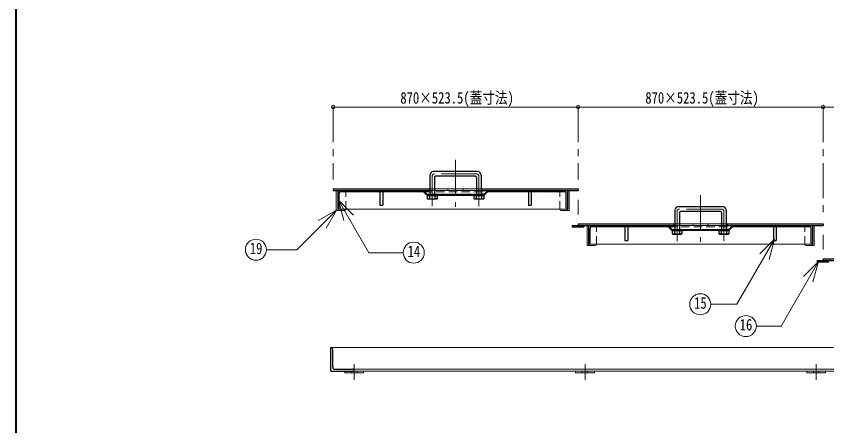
# Model space of a CAD drawing. Units: millimetres at full size, sheet at 1:15; details may follow other scales. Extents: x -3171 to 2904, y -2098 to 2117.
# Drawn here: x -3171 to -1439, y -358 to 519 of the extents above; entities that cross this region are included whole.
import ezdxf
from ezdxf.enums import TextEntityAlignment as Align

# ---------------------------------------------------------------- set-up
doc = ezdxf.new("R2010")
doc.units = ezdxf.units.MM
doc.header["$LTSCALE"] = 15
doc.header["$PDMODE"] = 32
doc.header["$PDSIZE"] = 7.5
doc.linetypes.add('CHAIN1', pattern=[8, 5, -1, 1, -1])
doc.linetypes.add('DASHED1', pattern=[1.8, 1.2, -0.6])
doc.layers.add('0-0_ﾚｲﾔ1', color=4, linetype='Continuous', lineweight=9)
doc.styles.add('ＭＳ ゴシック', font='')
doc.styles.get('ＭＳ ゴシック').set_extended_font_data('MS Gothic')

msp = doc.modelspace()

# ---------------------------------------------------------------- linework, layer by layer
at = {"layer": '0-0_ﾚｲﾔ1', "color": 1, "lineweight": 40}
msp.add_line((-3170.88, -2097.95), (-3170.88, 2117.05), dxfattribs=at)
at = {"layer": '0-0_ﾚｲﾔ1', "linetype": 'CHAIN1'}
for p, q in [((-2493.63, 324.25), (-2493.63, 169.25)), ((-1970.13, 324.25), (-1970.13, 169.25)), ((-1446.63, 324.25), (-1446.63, 94.25)), ((-2232.13, 211.05), (-2232.13, 111.05)), ((-2282.13, 176.05), (-2282.13, 112.55)), ((-2187.13, 181.05), (-2277.13, 181.05)), ((-2182.13, 176.05), (-2182.13, 112.55)), ((-1970.13, 126.05), (-1970.13, 94.25)), ((-1708.63, 136.05), (-1708.63, 36.05)), ((-1663.63, 106.05), (-1753.63, 106.05)), ((-1758.63, 101.05), (-1758.63, 37.55)), ((-1658.63, 101.05), (-1658.63, 37.55)), ((-1446.63, 51.05), (-1446.63, 19.25)), ((-2448.38, -259.45), (-2448.38, -225.45)), ((-1955.38, -259.45), (-1955.38, -225.45)), ((-1461.38, -259.45), (-1461.38, -225.45))]:
    msp.add_line(p, q, dxfattribs=at)
at = {"layer": '0-0_ﾚｲﾔ1'}
for p, q in [((-2493.63, 324.25), (-1970.13, 324.25)), ((-1970.13, 324.25), (-1446.63, 324.25)), ((-1446.63, 324.25), (-923.13, 324.25)), ((-2215.55, 149.25), (-2248.72, 149.25)), ((-2248.72, 146.05), (-2215.55, 146.05)), ((-2466.83, 105.75), (-2466.83, 106.05)), ((-2009.43, 105.75), (-2009.43, 106.05)), ((-2469.33, 103.25), (-2483.63, 103.25)), ((-2006.93, 103.25), (-1992.63, 103.25)), ((-1692.05, 74.25), (-1725.22, 74.25)), ((-1692.05, 71.05), (-1725.22, 71.05)), ((-1933.33, 28.25), (-1947.63, 28.25)), ((-1930.83, 30.75), (-1930.83, 31.05)), ((-1485.93, 30.75), (-1485.93, 31.05)), ((-1483.43, 28.25), (-1469.13, 28.25)), ((-2468.38, -244.45), (-2468.38, -240.45)), ((-2428.38, -244.45), (-2428.38, -240.45)), ((-1975.38, -244.45), (-1975.38, -240.45)), ((-1935.38, -244.45), (-1935.38, -240.45)), ((-1481.38, -244.45), (-1481.38, -240.45)), ((-1441.38, -244.45), (-1441.38, -240.45)), ((-2468.38, -244.45), (-2428.38, -244.45)), ((-1975.38, -244.45), (-1935.38, -244.45)), ((-1481.38, -244.45), (-1441.38, -244.45))]:
    msp.add_line(p, q, dxfattribs=at)
at = {"layer": '0-0_ﾚｲﾔ1', "color": 5, "lineweight": 25}
for p, q in [((-2287.13, 178.55), (-2287.13, 135.55)), ((-2184.63, 186.05), (-2279.63, 186.05)), ((-2277.13, 173.55), (-2277.13, 135.55)), ((-2189.63, 176.05), (-2274.63, 176.05)), ((-2187.13, 173.55), (-2187.13, 135.55)), ((-2177.13, 178.55), (-2177.13, 135.55)), ((-2493.63, 149.25), (-2493.63, 146.05)), ((-2493.63, 149.25), (-2289.13, 149.25)), ((-2493.63, 146.05), (-2289.13, 146.05)), ((-2483.63, 146.05), (-2483.63, 106.05)), ((-2480.63, 109.05), (-2480.63, 140.05)), ((-2446.63, 143.05), (-2477.63, 143.05)), ((-2387.63, 146.05), (-2387.63, 114.05)), ((-2294.51, 136.92), (-2303.63, 146.05)), ((-2293.89, 138.42), (-2301.51, 146.05)), ((-2289.13, 149.25), (-2289.13, 146.05)), ((-2175.13, 149.25), (-1970.13, 149.25)), ((-2175.13, 149.25), (-2175.13, 146.05)), ((-2175.13, 146.05), (-1970.13, 146.05)), ((-2170.38, 138.42), (-2162.75, 146.05)), ((-2169.75, 136.92), (-2160.63, 146.05)), ((-2070.13, 146.05), (-2070.13, 114.05)), ((-1998.63, 143.05), (-2029.63, 143.05)), ((-1995.63, 109.05), (-1995.63, 140.05)), ((-1992.63, 146.05), (-1992.63, 106.05)), ((-1970.13, 149.25), (-1970.13, 146.05)), ((-2292.63, 135.05), (-2291.13, 135.55)), ((-2292.63, 135.05), (-2271.63, 135.05)), ((-2292.63, 135.05), (-2292.63, 128.05)), ((-2292.63, 128.05), (-2271.63, 128.05)), ((-2292.63, 128.05), (-2291.13, 127.55)), ((-2292.39, 136.05), (-2288.13, 136.05)), ((-2291.77, 137.55), (-2288.13, 137.55)), ((-2291.13, 135.55), (-2273.13, 135.55)), ((-2291.13, 127.55), (-2287.63, 128.05)), ((-2291.13, 127.55), (-2273.13, 127.55)), ((-2288.13, 137.55), (-2288.13, 136.05)), ((-2287.63, 135.05), (-2287.63, 128.05)), ((-2287.63, 128.05), (-2282.13, 127.55)), ((-2282.13, 127.55), (-2276.63, 128.05)), ((-2276.63, 135.05), (-2276.63, 128.05)), ((-2276.63, 128.05), (-2273.13, 127.55)), ((-2276.13, 137.55), (-2276.13, 136.05)), ((-2276.13, 137.55), (-2188.13, 137.55)), ((-2276.13, 136.05), (-2188.13, 136.05)), ((-2192.63, 135.05), (-2191.13, 135.55)), ((-2192.63, 135.05), (-2171.63, 135.05)), ((-2192.63, 128.05), (-2171.63, 128.05)), ((-2191.13, 135.55), (-2173.13, 135.55)), ((-2191.13, 127.55), (-2173.13, 127.55)), ((-2188.13, 137.55), (-2188.13, 136.05)), ((-2187.63, 135.05), (-2187.63, 128.05)), ((-2182.13, 135.55), (-2176.63, 135.05)), ((-2176.63, 135.05), (-2173.13, 135.55)), ((-2176.13, 137.55), (-2176.13, 136.05)), ((-2172.5, 137.55), (-2176.13, 137.55)), ((-2176.13, 136.05), (-2171.88, 136.05)), ((-2171.63, 128.05), (-2173.13, 127.55)), ((-1661.13, 111.05), (-1756.13, 111.05)), ((-1763.63, 103.55), (-1763.63, 60.55)), ((-1753.63, 98.55), (-1753.63, 60.55)), ((-1666.13, 101.05), (-1751.13, 101.05)), ((-1663.63, 98.55), (-1663.63, 60.55)), ((-1653.63, 103.55), (-1653.63, 60.55)), ((-1982.63, 71.05), (-1982.63, 67.85)), ((-1982.63, 71.05), (-1765.63, 71.05)), ((-1970.13, 74.25), (-1765.63, 74.25)), ((-1970.13, 74.25), (-1970.13, 71.05)), ((-1957.63, 71.05), (-1957.63, 67.85)), ((-1947.63, 71.05), (-1947.63, 31.05)), ((-1864.13, 71.05), (-1864.13, 39.05)), ((-1771.01, 61.92), (-1780.13, 71.05)), ((-1770.39, 63.42), (-1778.01, 71.05)), ((-1765.63, 74.25), (-1765.63, 71.05)), ((-1651.63, 74.25), (-1446.63, 74.25)), ((-1651.63, 74.25), (-1651.63, 71.05)), ((-1651.63, 71.05), (-1446.63, 71.05)), ((-1646.88, 63.42), (-1639.25, 71.05)), ((-1646.25, 61.92), (-1637.13, 71.05)), ((-1546.63, 71.05), (-1546.63, 39.05)), ((-1469.13, 71.05), (-1469.13, 31.05)), ((-1446.63, 74.25), (-1446.63, 71.05)), ((-1982.63, 67.85), (-1957.63, 67.85)), ((-1944.63, 34.05), (-1944.63, 65.05)), ((-1910.63, 68.05), (-1941.63, 68.05)), ((-1769.13, 60.05), (-1767.63, 60.55)), ((-1769.13, 60.05), (-1748.13, 60.05)), ((-1769.13, 60.05), (-1769.13, 53.05)), ((-1769.13, 53.05), (-1748.13, 53.05)), ((-1769.13, 53.05), (-1767.63, 52.55)), ((-1768.89, 61.05), (-1764.63, 61.05)), ((-1768.27, 62.55), (-1764.63, 62.55)), ((-1767.63, 60.55), (-1749.63, 60.55)), ((-1767.63, 52.55), (-1764.13, 53.05)), ((-1767.63, 52.55), (-1749.63, 52.55)), ((-1764.63, 62.55), (-1764.63, 61.05)), ((-1764.13, 60.05), (-1764.13, 53.05)), ((-1764.13, 53.05), (-1758.63, 52.55)), ((-1758.63, 52.55), (-1753.13, 53.05)), ((-1753.13, 60.05), (-1753.13, 53.05)), ((-1753.13, 53.05), (-1749.63, 52.55)), ((-1752.63, 62.55), (-1752.63, 61.05)), ((-1752.63, 62.55), (-1664.63, 62.55)), ((-1752.63, 61.05), (-1664.63, 61.05)), ((-1669.13, 60.05), (-1667.63, 60.55)), ((-1669.13, 60.05), (-1648.13, 60.05)), ((-1669.13, 53.05), (-1648.13, 53.05)), ((-1667.63, 60.55), (-1649.63, 60.55)), ((-1667.63, 52.55), (-1649.63, 52.55)), ((-1664.63, 62.55), (-1664.63, 61.05)), ((-1664.13, 60.05), (-1664.13, 53.05)), ((-1658.63, 60.55), (-1653.13, 60.05)), ((-1653.13, 60.05), (-1649.63, 60.55)), ((-1652.63, 62.55), (-1652.63, 61.05)), ((-1649, 62.55), (-1652.63, 62.55)), ((-1652.63, 61.05), (-1648.38, 61.05)), ((-1648.13, 53.05), (-1649.63, 52.55)), ((-1475.13, 68.05), (-1506.13, 68.05)), ((-1472.13, 34.05), (-1472.13, 65.05)), ((-1459.13, -3.95), (-1242.13, -3.95)), ((-1459.13, -3.95), (-1459.13, -7.15)), ((-1459.13, -7.15), (-1434.13, -7.15)), ((-1446.63, -0.75), (-1242.13, -0.75)), ((-1446.63, -0.75), (-1446.63, -3.95)), ((-2498.38, -240.45), (-2498.38, -190.45)), ((-2494.38, -232.45), (-2494.38, -194.45)), ((-2498.38, -240.45), (-2448.38, -240.45)), ((-2490.38, -236.45), (-2452.38, -236.45))]:
    msp.add_line(p, q, dxfattribs=at)
at = {"layer": '0-0_ﾚｲﾔ1', "color": 7, "lineweight": 18}
for p, q in [((-2483.63, 145.25), (-2486.83, 145.25)), ((-2486.83, 145.25), (-2486.83, 103.25)), ((-2393.63, 143.05), (-2446.63, 143.05)), ((-2300.63, 143.05), (-2387.63, 143.05)), ((-2289.13, 149.25), (-2287.13, 149.25)), ((-2289.13, 146.05), (-2287.13, 146.05)), ((-2277.13, 149.25), (-2248.72, 149.25)), ((-2277.13, 146.05), (-2248.72, 146.05)), ((-2248.72, 149.25), (-2248.72, 146.05)), ((-2215.55, 149.25), (-2187.13, 149.25)), ((-2215.55, 149.25), (-2215.55, 146.05)), ((-2215.55, 146.05), (-2187.13, 146.05)), ((-2177.13, 149.25), (-2175.13, 149.25)), ((-2177.13, 146.05), (-2175.13, 146.05)), ((-2076.13, 143.05), (-2163.63, 143.05)), ((-2029.63, 143.05), (-2070.13, 143.05)), ((-1989.43, 145.25), (-1992.63, 145.25)), ((-1989.43, 145.25), (-1989.43, 103.25)), ((-2482.21, 124.73), (-2470.56, 81.26)), ((-2482.21, 124.73), (-2417.54, 12.72)), ((-2482.21, 124.73), (-2450.39, 92.91)), ((-2288.13, 137.55), (-2287.13, 137.55)), ((-2288.13, 136.05), (-2287.13, 136.05)), ((-2276.13, 137.55), (-2277.13, 137.55)), ((-2276.13, 136.05), (-2277.13, 136.05)), ((-2188.13, 137.55), (-2187.13, 137.55)), ((-2188.13, 136.05), (-2187.13, 136.05)), ((-2176.13, 137.55), (-2177.13, 137.55)), ((-2176.13, 136.05), (-2177.13, 136.05)), ((-2483.63, 106.05), (-1992.63, 106.05)), ((-2483.63, 106.05), (-2483.63, 103.25)), ((-1992.63, 106.05), (-1992.63, 103.25)), ((-2486.35, 103.91), (-2571.18, 19.08)), ((-2486.35, 103.91), (-2525.32, 81.41)), ((-2486.35, 103.91), (-2508.85, 64.94)), ((-2483.63, 103.25), (-2486.83, 103.25)), ((-1992.63, 103.25), (-1989.43, 103.25)), ((-1765.63, 74.25), (-1763.63, 74.25)), ((-1765.63, 71.05), (-1763.63, 71.05)), ((-1753.63, 74.25), (-1725.22, 74.25)), ((-1753.63, 71.05), (-1725.22, 71.05)), ((-1725.22, 74.25), (-1725.22, 71.05)), ((-1692.05, 74.25), (-1663.63, 74.25)), ((-1692.05, 74.25), (-1692.05, 71.05)), ((-1692.05, 71.05), (-1663.63, 71.05)), ((-1653.63, 74.25), (-1651.63, 74.25)), ((-1653.63, 71.05), (-1651.63, 71.05)), ((-1465.93, 70.25), (-1469.13, 70.25)), ((-1465.93, 70.25), (-1465.93, 28.25)), ((-1870.13, 68.05), (-1910.63, 68.05)), ((-1777.13, 68.05), (-1864.13, 68.05)), ((-1764.63, 62.55), (-1763.63, 62.55)), ((-1764.63, 61.05), (-1763.63, 61.05)), ((-1752.63, 62.55), (-1753.63, 62.55)), ((-1752.63, 61.05), (-1753.63, 61.05)), ((-1664.63, 62.55), (-1663.63, 62.55)), ((-1664.63, 61.05), (-1663.63, 61.05)), ((-1652.63, 62.55), (-1653.63, 62.55)), ((-1652.63, 61.05), (-1653.63, 61.05)), ((-1552.63, 68.05), (-1640.13, 68.05)), ((-1506.13, 68.05), (-1546.63, 68.05)), ((-1550.25, 41.81), (-1630.79, -97.69)), ((-1550.25, 41.81), (-1582.07, 9.99)), ((-1550.25, 41.81), (-1561.9, -1.65)), ((-2636.15, 19.08), (-2571.18, 19.08)), ((-1947.63, 28.25), (-1950.83, 28.25)), ((-1469.13, 31.05), (-1947.63, 31.05)), ((-1947.63, 31.05), (-1947.63, 28.25)), ((-1469.13, 31.05), (-1469.13, 28.25)), ((-1469.13, 28.25), (-1465.93, 28.25)), ((-2417.54, 12.72), (-2343.87, 12.72)), ((-1456.65, -6.15), (-1536.34, -144.18)), ((-1456.65, -6.15), (-1488.47, -37.97)), ((-1456.65, -6.15), (-1468.29, -49.61)), ((-1686.63, -97.69), (-1630.79, -97.69)), ((-1589.14, -144.18), (-1536.34, -144.18)), ((-2498.38, -190.45), (-918.38, -190.45)), ((-2452.38, -236.45), (-964.38, -236.45)), ((-2448.38, -240.45), (-968.38, -240.45))]:
    msp.add_line(p, q, dxfattribs=at)
at = {"layer": '0-0_ﾚｲﾔ1', "linetype": 'DASHED1'}
for p, q in [((-2483.63, 145.25), (-2466.83, 145.25)), ((-2466.83, 105.25), (-2466.83, 145.25)), ((-2387.63, 143.05), (-2393.63, 143.05)), ((-2300.63, 143.05), (-2163.63, 143.05)), ((-2287.13, 149.25), (-2277.13, 149.25)), ((-2287.13, 146.05), (-2277.13, 146.05)), ((-2177.13, 149.25), (-2187.13, 149.25)), ((-2177.13, 146.05), (-2187.13, 146.05)), ((-2076.13, 143.05), (-2070.13, 143.05)), ((-1992.63, 145.25), (-2009.43, 145.25)), ((-2009.43, 105.25), (-2009.43, 145.25)), ((-2287.13, 137.55), (-2277.13, 137.55)), ((-2287.13, 136.05), (-2277.13, 136.05)), ((-2177.13, 137.55), (-2187.13, 137.55)), ((-2177.13, 136.05), (-2187.13, 136.05)), ((-1947.63, 70.25), (-1930.83, 70.25)), ((-1930.83, 30.25), (-1930.83, 70.25)), ((-1763.63, 74.25), (-1753.63, 74.25)), ((-1763.63, 71.05), (-1753.63, 71.05)), ((-1653.63, 74.25), (-1663.63, 74.25)), ((-1653.63, 71.05), (-1663.63, 71.05)), ((-1469.13, 70.25), (-1485.93, 70.25)), ((-1485.93, 30.25), (-1485.93, 70.25)), ((-1870.13, 68.05), (-1864.13, 68.05)), ((-1777.13, 68.05), (-1640.13, 68.05)), ((-1763.63, 62.55), (-1753.63, 62.55)), ((-1763.63, 61.05), (-1753.63, 61.05)), ((-1653.63, 62.55), (-1663.63, 62.55)), ((-1653.63, 61.05), (-1663.63, 61.05)), ((-1552.63, 68.05), (-1546.63, 68.05)), ((-2454.38, -244.45), (-2454.38, -240.45)), ((-2442.38, -244.45), (-2442.38, -240.45)), ((-1961.38, -244.45), (-1961.38, -240.45)), ((-1949.38, -244.45), (-1949.38, -240.45)), ((-1467.38, -244.45), (-1467.38, -240.45)), ((-1455.38, -244.45), (-1455.38, -240.45))]:
    msp.add_line(p, q, dxfattribs=at)
at = {"layer": '0-0_ﾚｲﾔ1', "color": 5, "lineweight": 25}
for points in [[(-2393.63, 146.05), (-2393.63, 114.05), (-2387.63, 114.05)], [(-2076.13, 146.05), (-2076.13, 114.05), (-2070.13, 114.05)], [(-2291.13, 135.55), (-2287.63, 135.05), (-2282.13, 135.55)], [(-2282.13, 135.55), (-2276.63, 135.05), (-2273.13, 135.55)], [(-2273.13, 135.55), (-2271.63, 135.05), (-2271.63, 128.05), (-2273.13, 127.55)], [(-2192.63, 135.05), (-2192.63, 128.05), (-2191.13, 127.55), (-2187.63, 128.05)], [(-2191.13, 135.55), (-2187.63, 135.05), (-2182.13, 135.55)], [(-2187.63, 128.05), (-2182.13, 127.55), (-2176.63, 128.05)], [(-2176.63, 135.05), (-2176.63, 128.05), (-2173.13, 127.55)], [(-2173.13, 135.55), (-2171.63, 135.05), (-2171.63, 128.05)], [(-1870.13, 71.05), (-1870.13, 39.05), (-1864.13, 39.05)], [(-1552.63, 71.05), (-1552.63, 39.05), (-1546.63, 39.05)], [(-1767.63, 60.55), (-1764.13, 60.05), (-1758.63, 60.55)], [(-1758.63, 60.55), (-1753.13, 60.05), (-1749.63, 60.55)], [(-1749.63, 60.55), (-1748.13, 60.05), (-1748.13, 53.05), (-1749.63, 52.55)], [(-1669.13, 60.05), (-1669.13, 53.05), (-1667.63, 52.55), (-1664.13, 53.05)], [(-1667.63, 60.55), (-1664.13, 60.05), (-1658.63, 60.55)], [(-1664.13, 53.05), (-1658.63, 52.55), (-1653.13, 53.05)], [(-1653.13, 60.05), (-1653.13, 53.05), (-1649.63, 52.55)], [(-1649.63, 60.55), (-1648.13, 60.05), (-1648.13, 53.05)]]:
    msp.add_lwpolyline(points, dxfattribs=at)
at = {"layer": '0-0_ﾚｲﾔ1', "color": 7, "lineweight": 18}
msp.add_lwpolyline([(-1947.63, 70.25), (-1950.83, 70.25), (-1950.83, 28.25)], dxfattribs=at)
for centre in [(-2658.65, 19.08), (-2321.37, 12.72), (-1709.13, -97.69), (-1611.64, -144.18)]:
    msp.add_circle(centre, 22.5, dxfattribs=at)
at = {"layer": '0-0_ﾚｲﾔ1', "color": 5, "lineweight": 25}
for centre, radius, start, end in [((-2279.63, 178.55), 7.5, 90, 180), ((-2274.63, 173.55), 2.5, 90, 180), ((-2189.63, 173.55), 2.5, 0, 90), ((-2184.63, 178.55), 7.5, 0, 90), ((-2477.63, 140.05), 3, 90, 180), ((-2446.63, 146.05), 3, 270, 0), ((-2029.63, 146.05), 3, 180, 270), ((-1998.63, 140.05), 3, 0, 90), ((-2292.39, 139.05), 3, 225, 270), ((-2291.77, 140.55), 3, 225, 270), ((-2172.5, 140.55), 3, 270, 315), ((-2171.88, 139.05), 3, 270, 315), ((-2483.63, 109.05), 3, 270, 0), ((-1992.63, 109.05), 3, 180, 270), ((-1756.13, 103.55), 7.5, 90, 180), ((-1661.13, 103.55), 7.5, 0, 90), ((-1751.13, 98.55), 2.5, 90, 180), ((-1666.13, 98.55), 2.5, 0, 90), ((-1910.63, 71.05), 3, 270, 0), ((-1506.13, 71.05), 3, 180, 270), ((-1941.63, 65.05), 3, 90, 180), ((-1768.89, 64.05), 3, 225, 270), ((-1768.27, 65.55), 3, 225, 270), ((-1649, 65.55), 3, 270, 315), ((-1648.38, 64.05), 3, 270, 315), ((-1475.13, 65.05), 3, 0, 90), ((-1947.63, 34.05), 3, 270, 0), ((-1469.13, 34.05), 3, 180, 270), ((-2498.38, -194.45), 4, 0, 90), ((-2490.38, -232.45), 4, 180, 270), ((-2452.38, -240.45), 4, 0, 90)]:
    msp.add_arc(centre, radius, start, end, dxfattribs=at)
at = {"layer": '0-0_ﾚｲﾔ1', "linetype": 'CHAIN1'}
for centre, start, end in [((-2277.13, 176.05), 90, 180), ((-2187.13, 176.05), 0, 90), ((-1753.63, 101.05), 90, 180), ((-1663.63, 101.05), 0, 90)]:
    msp.add_arc(centre, 5, start, end, dxfattribs=at)
at = {"layer": '0-0_ﾚｲﾔ1'}
for centre, start, end in [((-2469.33, 105.75), 270, 0), ((-2006.93, 105.75), 180, 270), ((-1933.33, 30.75), 270, 0), ((-1483.43, 30.75), 180, 270)]:
    msp.add_arc(centre, 2.5, start, end, dxfattribs=at)
at = {"layer": '0-0_ﾚｲﾔ1', "color": 1}
for p in [(-2493.63, 324.25), (-1970.13, 324.25), (-1446.63, 324.25)]:
    msp.add_point(p, dxfattribs=at)

# ---------------------------------------------------------------- texts
at = {"layer": '0-0_ﾚｲﾔ1', "color": 7, "style": 'ＭＳ ゴシック', "width": 0.8}
for s, p in [('870×523.5(蓋寸法)', (-2350.01, 324.25)), ('870×523.5(蓋寸法)', (-1826.51, 324.25)), ('19', (-2671.77, 2.2)), ('14', (-2334.49, -4.16)), ('15', (-1722.25, -114.57)), ('16', (-1624.77, -161.06))]:
    msp.add_text(s, height=24.74, dxfattribs=at).set_placement(p, align=Align.BOTTOM_LEFT)

doc.saveas('drawing.dxf')
